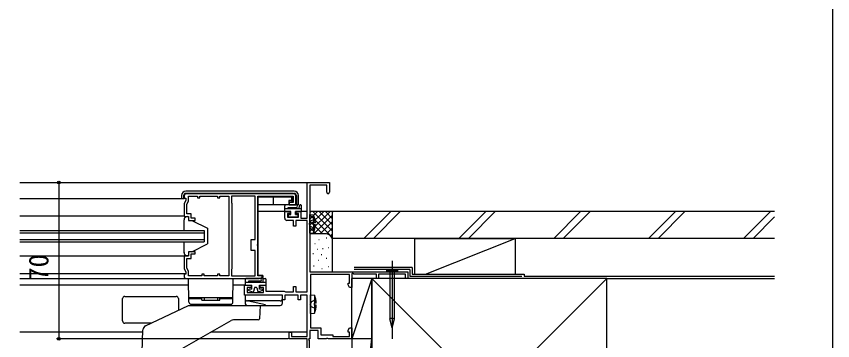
# Model space of a CAD drawing. Units: millimetres, scale not verified. Extents: x -525 to 525, y -782 to 777.
# Drawn here: x 160 to 525, y -535.3 to -390.1 of the extents above; entities that cross this region are included whole.
import ezdxf
from ezdxf.enums import TextEntityAlignment as Align

# ---------------------------------------------------------------- set-up
doc = ezdxf.new("R2010")
doc.units = ezdxf.units.MM
doc.header["$LTSCALE"] = 4
for name, color, linetype in [('0-2_YKK_11', 7, 'Continuous'), ('0-3_YKK_12', 2, 'Continuous'), ('0-4_YKK_13', 4, 'Continuous'), ('0-6_YKK_D', 6, 'Continuous'), ('0-7_YKK_ZWAK', 7, 'Continuous'), ('0-8_YSS_K', 3, 'Continuous'), ('0-9_YSS_KE', 3, 'Continuous')]:
    doc.layers.add(name, color=color, linetype=linetype)
doc.styles.add('ＭＳ ゴシック', font='')
doc.styles.get('ＭＳ ゴシック').set_extended_font_data('MS Gothic')

msp = doc.modelspace()

# ---------------------------------------------------------------- linework, layer by layer
at = {"layer": '0-2_YKK_11'}
for p, q in [((284, -469.495), (236, -469.495)), ((236, -507.495), (268, -507.495))]:
    msp.add_line(p, q, dxfattribs=at)
for points in [[(280, -480.5), (280, -477.5), (282.4, -477.5), (282.4, -478.4), (281.2, -478.4), (281.2, -480), (286.2, -480), (286.2, -478.4), (285.1, -478.4), (285.1, -477.5), (287.2, -477.5), (287.2, -480.5), (290, -480.5), (290, -464.5), (300, -464.5), (300, -468.9)], [(298.8, -468.9), (298.8, -465.7), (291.2, -465.7), (291.2, -504.5)], [(235, -470.495), (235, -471.495), (235.8, -471.495), (235.8, -472.495), (235, -473.881), (235, -479.695), (237, -479.695), (237, -481.495), (240, -481.495), (240, -480.495), (238.2, -480.495), (238.2, -478.495), (236.2, -478.495), (236.2, -474.202), (237, -472.817), (237, -470.695), (241, -470.695), (241, -471.395), (242, -471.395), (242, -470.695), (250, -470.695), (250, -471.395), (251, -471.395), (251, -470.695), (255, -470.695), (255, -506.295), (251, -506.295), (251, -505.595), (250, -505.595), (250, -506.295), (244, -506.295), (244, -505.595), (243, -505.595), (243, -506.295), (237, -506.295), (237, -504.174), (236.2, -502.788), (236.2, -498.495), (238.2, -498.495), (238.2, -496.495)], [(269.89, -506.825), (269.7, -506.295), (268, -506.295), (268, -492.953), (267.88, -492.77), (267.88, -492.22), (268, -492.037), (268, -470.695), (283.8, -470.695), (283.8, -473.495), (282, -473.495), (282, -474.495), (285, -474.495), (285, -470.495)], [(285, -511), (285, -513.5), (290, -513.5), (290, -481.5), (285, -481.5), (285, -484), (284, -484), (284, -481.5), (281, -481.5)], [(238.2, -496.495), (240, -496.495), (240, -495.495), (237, -495.495), (237, -497.295), (235, -497.295), (235, -503.109), (235.8, -504.495), (235.8, -505.495), (235, -505.495), (235, -506.495)], [(291.2, -504.5), (335, -504.5), (335, -507.5), (334, -507.5), (334, -505.5), (322, -505.5), (322, -507.5), (321, -507.5), (321, -505.5), (310.9, -505.5), (310.3, -505.154), (310, -505.327), (310, -511.5), (309, -511.5), (308.35, -510.374), (308.35, -509.5), (309, -509.5), (309, -505.7), (291.6, -505.7), (291.6, -529.5), (296.2, -529.5), (296.2, -532.7), (301.5, -532.7), (301.5, -533.5), (309, -533.5), (309, -531.5), (308.35, -531.5), (308.35, -530.626), (309, -529.5), (310, -529.5), (310, -534.5), (299.52, -534.5), (299.26, -534.35), (298.74, -534.35), (298.48, -534.5), (295, -534.5), (295, -530.7), (291.2, -530.7), (291.2, -534.5), (290.816, -534.5)], [(290, -549.5), (290, -534.5), (282, -534.5), (282, -531.5), (283, -531.5), (283, -533.4), (290, -533.4), (290, -515), (287, -515), (287, -517), (286, -517), (286, -515), (280, -515), (280, -517), (279, -517), (279, -515), (262, -515), (262, -510.5), (265, -510.5), (265, -511.5), (263.2, -511.5), (263.2, -513.8), (270.5, -513.8), (270.5, -511.5), (269, -511.5), (269, -510.5), (271.5, -510.5), (271.5, -513.2), (279.78, -513.2), (280.04, -513.35), (280.3, -513.5), (284, -513.5), (284, -511), (285, -511)], [(290.816, -534.5), (290.685, -534.727), (291, -535.273), (291, -548.5)]]:
    msp.add_lwpolyline(points, dxfattribs=at)
msp.add_lwpolyline([(256.4, -473.795), (256.4, -503.195), (256.28, -503.435), (256.2, -503.595), (256.2, -506.295), (266.8, -506.295), (266.8, -494.995), (265, -494.995), (265, -489.995), (266.8, -489.995), (266.8, -470.695), (256.2, -470.695), (256.2, -473.395), (256.28, -473.555)], close=True, dxfattribs=at)
for centre, radius, start, end in [((236, -470.495), 1, 90.00001, 179.99999), ((284, -470.495), 1, 0.00001, 89.99999), ((299.4, -468.9), 0.6, 179.99999, 0.00001), ((281, -480.5), 1, 180.00001, 269.99999), ((236, -506.495), 1, 179.99998, 269.99996), ((268, -504.494), 3.001, 270.00819, 309.03092)]:
    msp.add_arc(centre, radius, start, end, dxfattribs=at)
at = {"layer": '0-3_YKK_12'}
for p, q in [((161.5, -464.5), (290, -464.5)), ((161.5, -471.695), (235, -471.695)), ((280, -477.5), (268.2, -477.5)), ((290, -477.5), (287.2, -477.5)), ((161.5, -479.495), (235, -479.495)), ((161.5, -485.995), (244.001, -485.995)), ((161.5, -486.995), (244.001, -486.995)), ((244.001, -485.995), (244.001, -490.995)), ((161.5, -489.995), (244.001, -489.995)), ((161.5, -490.995), (244.001, -490.995)), ((237, -497.495), (161.5, -497.495)), ((161.5, -505.295), (235.783, -505.295)), ((161.5, -507.495), (236, -507.495)), ((237.052, -510.5), (161.5, -510.5)), ((262, -510.5), (256.948, -510.5)), ((216.599, -531.5), (161.5, -531.5)), ((290, -531.5), (246.982, -531.5))]:
    msp.add_line(p, q, dxfattribs=at)
at = {"layer": '0-4_YKK_13'}
for p, q in [((233.8, -470.395), (233.8, -471.595)), ((233.9, -470.495), (233.9, -471.695)), ((234.8, -470.395), (234.8, -471.595)), ((284.2, -468.395), (235.8, -468.395)), ((235.8, -469.395), (284.2, -469.395)), ((285.2, -470.395), (285.2, -474.495)), ((286.2, -474.495), (286.2, -470.395)), ((233.8, -471.595), (235, -471.595)), ((268.2, -471.395), (268, -471.395)), ((268.2, -506.195), (268.2, -470.895)), ((286.2, -474.495), (268.2, -474.495)), ((275, -474.495), (275, -470.895)), ((281.9, -472.625), (281.9, -474.495)), ((283.03, -472.625), (281.9, -472.625)), ((283.7, -473.295), (281.9, -473.295)), ((283.03, -470.895), (283.03, -472.625)), ((283.03, -472.625), (283.7, -473.295)), ((287.2, -474.5), (287.013, -474.5)), ((280, -477.2), (280, -475.019)), ((287.5, -476.3), (280, -476.3)), ((282.7, -477.5), (280.3, -477.5)), ((285.181, -474.519), (280.5, -474.519)), ((281.5, -475.719), (285.181, -475.719)), ((281.5, -476.3), (281.5, -475.725)), ((282.7, -478.8), (282.7, -477.5)), ((284.8, -478.8), (284.8, -477.5)), ((287.2, -477.5), (284.8, -477.5)), ((286.3, -476.3), (286.723, -474.722)), ((287.5, -477.2), (287.5, -474.8)), ((235, -485.995), (235, -481.195)), ((238.5, -481.495), (245.5, -484.995)), ((281.7, -479.7), (281.7, -479.1)), ((282, -478.8), (282.7, -478.8)), ((285.5, -480), (282, -480)), ((284.8, -478.8), (285.5, -478.8)), ((285.8, -479.1), (285.8, -479.7)), ((291.2, -478.85), (292.9, -478.999)), ((291.2, -480.5), (291.2, -478.85)), ((291.2, -481), (291.2, -485)), ((292.9, -478.999), (292.9, -482.575)), ((245.5, -484.995), (245.5, -491.995)), ((291.538, -484.15), (290.927, -483)), ((293.486, -485.1), (291.538, -484.15)), ((293.7, -482.575), (292.7, -482.575)), ((292.7, -482.575), (292.7, -483.425)), ((293.7, -483.425), (292.7, -483.425)), ((292.9, -483.425), (292.9, -487.001)), ((291.2, -487.15), (292.9, -487.001)), ((235, -495.995), (235, -490.995)), ((238.5, -495.495), (245.5, -491.995)), ((238.5, -495.495), (237, -495.495)), ((328, -499.5), (328, -534.5)), ((325.533, -503.678), (330.468, -503.678)), ((325.533, -503.678), (325.533, -504.5)), ((330.468, -503.678), (330.468, -504.5)), ((270.2, -506.195), (268.2, -506.195)), ((270.2, -506.195), (270.2, -506.993)), ((330.468, -504.5), (325.533, -504.5)), ((326.95, -504.5), (326.95, -525.581)), ((329.05, -525.581), (329.05, -504.5)), ((237, -507.495), (257, -507.495)), ((237.184, -518.013), (237, -507.495)), ((256.816, -518.013), (257, -507.495)), ((262.3, -507.849), (262.3, -510.2)), ((271.7, -509.3), (262.3, -509.3)), ((262.3, -509.5), (262.3, -510.2)), ((262.6, -510.5), (265.3, -510.5)), ((269.004, -507.495), (262.654, -507.495)), ((263.8, -508.695), (263.8, -509.3)), ((269.004, -508.695), (263.804, -508.695)), ((265.3, -512.3), (265.3, -510.5)), ((268.7, -510.5), (271.4, -510.5)), ((268.7, -512.3), (268.7, -510.5)), ((270.2, -508), (270.2, -509.3)), ((270.7, -507.5), (271.2, -507.5)), ((271.7, -510.2), (271.7, -508)), ((271.7, -510.2), (271.7, -509.5)), ((263.997, -512.882), (265.633, -513.477)), ((265.3, -512.3), (264.1, -512.3)), ((266.44, -511.722), (266.025, -513.273)), ((267.27, -511.5), (266.73, -511.5)), ((267.56, -511.722), (267.975, -513.273)), ((270.003, -512.882), (268.367, -513.477)), ((269.9, -512.3), (268.7, -512.3)), ((207.503, -526.5), (207.503, -516.5)), ((208.503, -515.5), (231.503, -515.5)), ((232.503, -516.5), (232.503, -521.646)), ((237.148, -515.995), (256.852, -515.995)), ((237.157, -516.495), (243, -516.495)), ((237.78, -516.495), (237.78, -515.995)), ((243, -517.195), (243, -515.995)), ((243, -517.195), (251, -517.195)), ((244, -515.995), (244, -517.195)), ((250, -515.995), (250, -517.195)), ((251, -517.195), (251, -515.995)), ((251, -516.495), (256.843, -516.495)), ((256.22, -516.495), (256.22, -515.995)), ((278, -517.5), (263.3, -517.5)), ((271.449, -519.33), (263.844, -517.645)), ((279, -518.5), (279, -515)), ((291.6, -514.85), (293.3, -514.999)), ((291.6, -516.5), (291.6, -514.85)), ((291.6, -517), (291.6, -521)), ((293.3, -514.999), (293.3, -518.575)), ((217.772, -528.691), (237, -519.495)), ((237, -519.495), (238.762, -519.495)), ((237, -519.495), (269, -519.495)), ((238, -518.978), (238.009, -519.495)), ((238, -518.978), (256, -518.978)), ((256, -518.978), (255.991, -519.495)), ((260.748, -519.495), (260.74, -519.503)), ((263.3, -519.5), (278, -519.5)), ((269, -519.495), (268.684, -525.521)), ((291.938, -520.15), (291.327, -519)), ((293.886, -521.1), (291.938, -520.15)), ((294.1, -518.575), (293.1, -518.575)), ((293.1, -518.575), (293.1, -519.425)), ((294.1, -519.425), (293.1, -519.425)), ((293.3, -519.425), (293.3, -523.001)), ((291.6, -523.15), (293.3, -523.001)), ((328, -529.5), (326.95, -525.581)), ((328, -525.443), (328, -529.5)), ((328, -529.5), (329.05, -525.581)), ((220.262, -527.5), (208.503, -527.5)), ((234.217, -538.87), (256.053, -526.263)), ((268.185, -525.995), (257.053, -525.995)), ((268.563, -525.823), (268.512, -525.873)), ((216.286, -540.46), (216.637, -530.425))]:
    msp.add_line(p, q, dxfattribs=at)
for points in [[(268.2, -470.895), (283.7, -470.895), (283.7, -473.295)], [(236.5, -479.695), (237, -479.695), (237, -481.495), (238.5, -481.495)], [(293.486, -480.9), (291.538, -481.85), (290.927, -483)], [(291.2, -487.15), (291.2, -485.5), (291.2, -480.5)], [(237, -495.495), (237, -497.295), (236.5, -497.295)], [(279, -515), (262.3, -515), (262.3, -518.5)], [(293.886, -516.9), (291.938, -517.85), (291.327, -519)], [(291.6, -523.15), (291.6, -521.5), (291.6, -516.5)]]:
    msp.add_lwpolyline(points, dxfattribs=at)
for centre, radius, start, end in [((235.8, -470.395), 2, 90, 180), ((235.8, -470.395), 1, 90, 180), ((284.2, -470.395), 2, 0, 90), ((284.2, -470.395), 1, 0, 90), ((287.013, -474.8), 0.3, 90, 165), ((287.2, -474.8), 0.3, 0, 90), ((280.5, -475.019), 0.5, 90, 180), ((280.3, -477.2), 0.3, 180, 270), ((285.181, -475.119), 0.6, 270, 90), ((287.2, -477.2), 0.3, 270, 0), ((236.5, -481.195), 1.5, 90, 180), ((282, -479.1), 0.3, 90, 180), ((282, -479.7), 0.3, 180, 270), ((285.5, -479.1), 0.3, 0, 90), ((285.5, -479.7), 0.3, 270, 0), ((283.294, -483), 10.406, 2.34115, 22.61287), ((283.294, -483), 10.406, 337.38713, 357.65988), ((236.5, -495.795), 1.5, 180, 270), ((268.2, -504.495), 3.2, 288.39846, 308.68219), ((262.783, -507.978), 0.5, 105, 165), ((262.6, -510.2), 0.3, 180, 270), ((269.004, -508.095), 0.6, 270, 90), ((270.7, -508), 0.5, 90, 180), ((271.2, -508), 0.5, 0, 90), ((271.4, -510.2), 0.3, 270, 0), ((264.1, -512.6), 0.3, 90, 250), ((265.735, -513.195), 0.3, 250, 345), ((266.73, -511.8), 0.3, 90, 165), ((267.27, -511.8), 0.3, 15, 90), ((268.265, -513.195), 0.3, 195, 290), ((269.9, -512.6), 0.3, 290, 90), ((208.503, -516.5), 1, 90, 180), ((231.503, -516.5), 1, 0, 90), ((238.183, -517.995), 1, 181, 259.41304), ((255.817, -517.995), 1, 280.58696, 359), ((263.3, -516.5), 1, 180, 270), ((278, -516.5), 1, 270, 0), ((283.694, -519), 10.406, 2.34115, 22.61287), ((263.3, -518.5), 1, 180, 270), ((278, -518.5), 1, 270, 0), ((283.694, -519), 10.406, 337.38713, 357.65988), ((268.185, -525.495), 0.5, 270, 357), ((327.593, -526.411), 1.05, 67.21414, 127.78586), ((328.407, -526.411), 1.05, 52.21414, 112.78586), ((208.503, -526.5), 1, 180, 270), ((218.635, -530.495), 2, 115.55982, 178), ((257.053, -527.995), 2, 90, 120)]:
    msp.add_arc(centre, radius, start, end, dxfattribs=at)
at = {"layer": '0-6_YKK_D'}
for p, q in [((178.503, -464.5), (180, -464.5)), ((179, -464.5), (179, -534.5)), ((281.5, -534.5), (178, -534.5))]:
    msp.add_line(p, q, dxfattribs=at)
for centre in [(179, -464.5), (179, -534.5)]:
    msp.add_circle(centre, 0.637, dxfattribs=at)
at = {"layer": '0-7_YKK_ZWAK'}
msp.add_lwpolyline([(-525, -782.5), (525, -782.5), (525, 747.5)], dxfattribs=at)
at = {"layer": '0-8_YSS_K'}
for p, q in [((301.4, -477.5), (291.4, -477.5)), ((291.4, -486.358), (300.258, -477.5)), ((291.4, -483.529), (297.429, -477.5)), ((291.4, -480.701), (294.601, -477.5)), ((291.4, -477.873), (291.773, -477.5)), ((292.542, -477.5), (301.4, -486.358)), ((295.371, -477.5), (301.4, -483.529)), ((298.199, -477.5), (301.4, -480.701)), ((301.027, -477.5), (301.4, -477.873)), ((301.4, -490.5), (301.4, -477.5)), ((315.442, -489.5), (327.442, -477.5)), ((331.685, -477.5), (319.685, -489.5)), ((357.869, -489.5), (369.869, -477.5)), ((362.111, -489.5), (374.111, -477.5)), ((400.295, -489.5), (412.295, -477.5)), ((404.538, -489.5), (416.538, -477.5)), ((442.721, -489.5), (454.721, -477.5)), ((446.964, -489.5), (458.964, -477.5)), ((485.148, -489.5), (497.148, -477.5)), ((291.4, -479.186), (301.4, -489.186)), ((293.086, -487.5), (301.4, -479.186)), ((489.39, -489.5), (499.003, -479.887)), ((291.4, -482.015), (296.885, -487.5)), ((291.4, -484.843), (294.057, -487.5)), ((295.915, -487.5), (301.4, -482.015)), ((298.725, -487.518), (301.4, -484.843)), ((298.4, -487.5), (291.4, -487.5)), ((300.605, -488.466), (301.4, -487.672)), ((293.401, -491.826), (293.601, -491.826)), ((295.257, -489.995), (295.457, -489.995)), ((298.595, -489.328), (298.795, -489.328)), ((301.4, -504.5), (301.4, -490.5)), ((338.003, -489.5), (338.003, -505.5)), ((338.003, -489.5), (383.003, -489.5)), ((343.003, -505.5), (383.003, -489.5)), ((383.003, -489.5), (383.003, -505.5)), ((292.616, -496.255), (292.816, -496.255)), ((294.589, -494.335), (294.789, -494.335)), ((296.926, -494.001), (297.126, -494.001)), ((299.596, -493.667), (299.796, -493.667)), ((294.923, -499.342), (295.123, -499.342)), ((296.323, -496.794), (296.523, -496.794)), ((298.595, -498.341), (298.795, -498.341)), ((292.92, -501.849), (293.12, -501.849)), ((296.592, -503.014), (296.792, -503.014)), ((299.596, -502.182), (299.796, -502.182)), ((319, -507.5), (310, -507.5)), ((310, -534.5), (310, -507.5)), ((319, -507.5), (310, -534.5)), ((319, -612.5), (424, -507.5)), ((319, -507.5), (424, -612.5)), ((319, -534.5), (319, -507.5)), ((424.003, -507.5), (499.003, -507.5)), ((319, -534.5), (310, -534.5)), ((310, -612.5), (319, -534.5))]:
    msp.add_line(p, q, dxfattribs=at)
msp.add_lwpolyline([(319, -612.5), (319, -534.5), (310, -534.5), (310, -612.5)], close=True, dxfattribs=at)
msp.add_arc((298.4, -490.5), 3, 0, 90, dxfattribs=at)
at = {"layer": '0-9_YSS_KE'}
for p, q in [((499.003, -477.5), (301.4, -477.5)), ((337, -502.5), (311, -502.5)), ((336, -503.5), (311, -503.5)), ((387, -505.5), (387, -506.5)), ((387, -506.5), (499.003, -506.5))]:
    msp.add_line(p, q, dxfattribs=at)
for points in [[(499.003, -489.5), (301.4, -489.5), (301.4, -477.5)], [(336, -503.5), (336, -506.5), (386, -506.5)], [(337, -502.5), (337, -505.5), (387, -505.5)]]:
    msp.add_lwpolyline(points, dxfattribs=at)
msp.add_lwpolyline([(424, -612.5), (424, -507.5), (319, -507.5), (319, -612.5)], close=True, dxfattribs=at)

# ---------------------------------------------------------------- texts
at = {"layer": '0-6_YKK_D', "style": 'ＭＳ ゴシック'}
msp.add_text('70', height=8.798, rotation=90, dxfattribs=at).set_placement((177, -508.5), align=Align.BOTTOM_LEFT)

doc.saveas('drawing.dxf')
